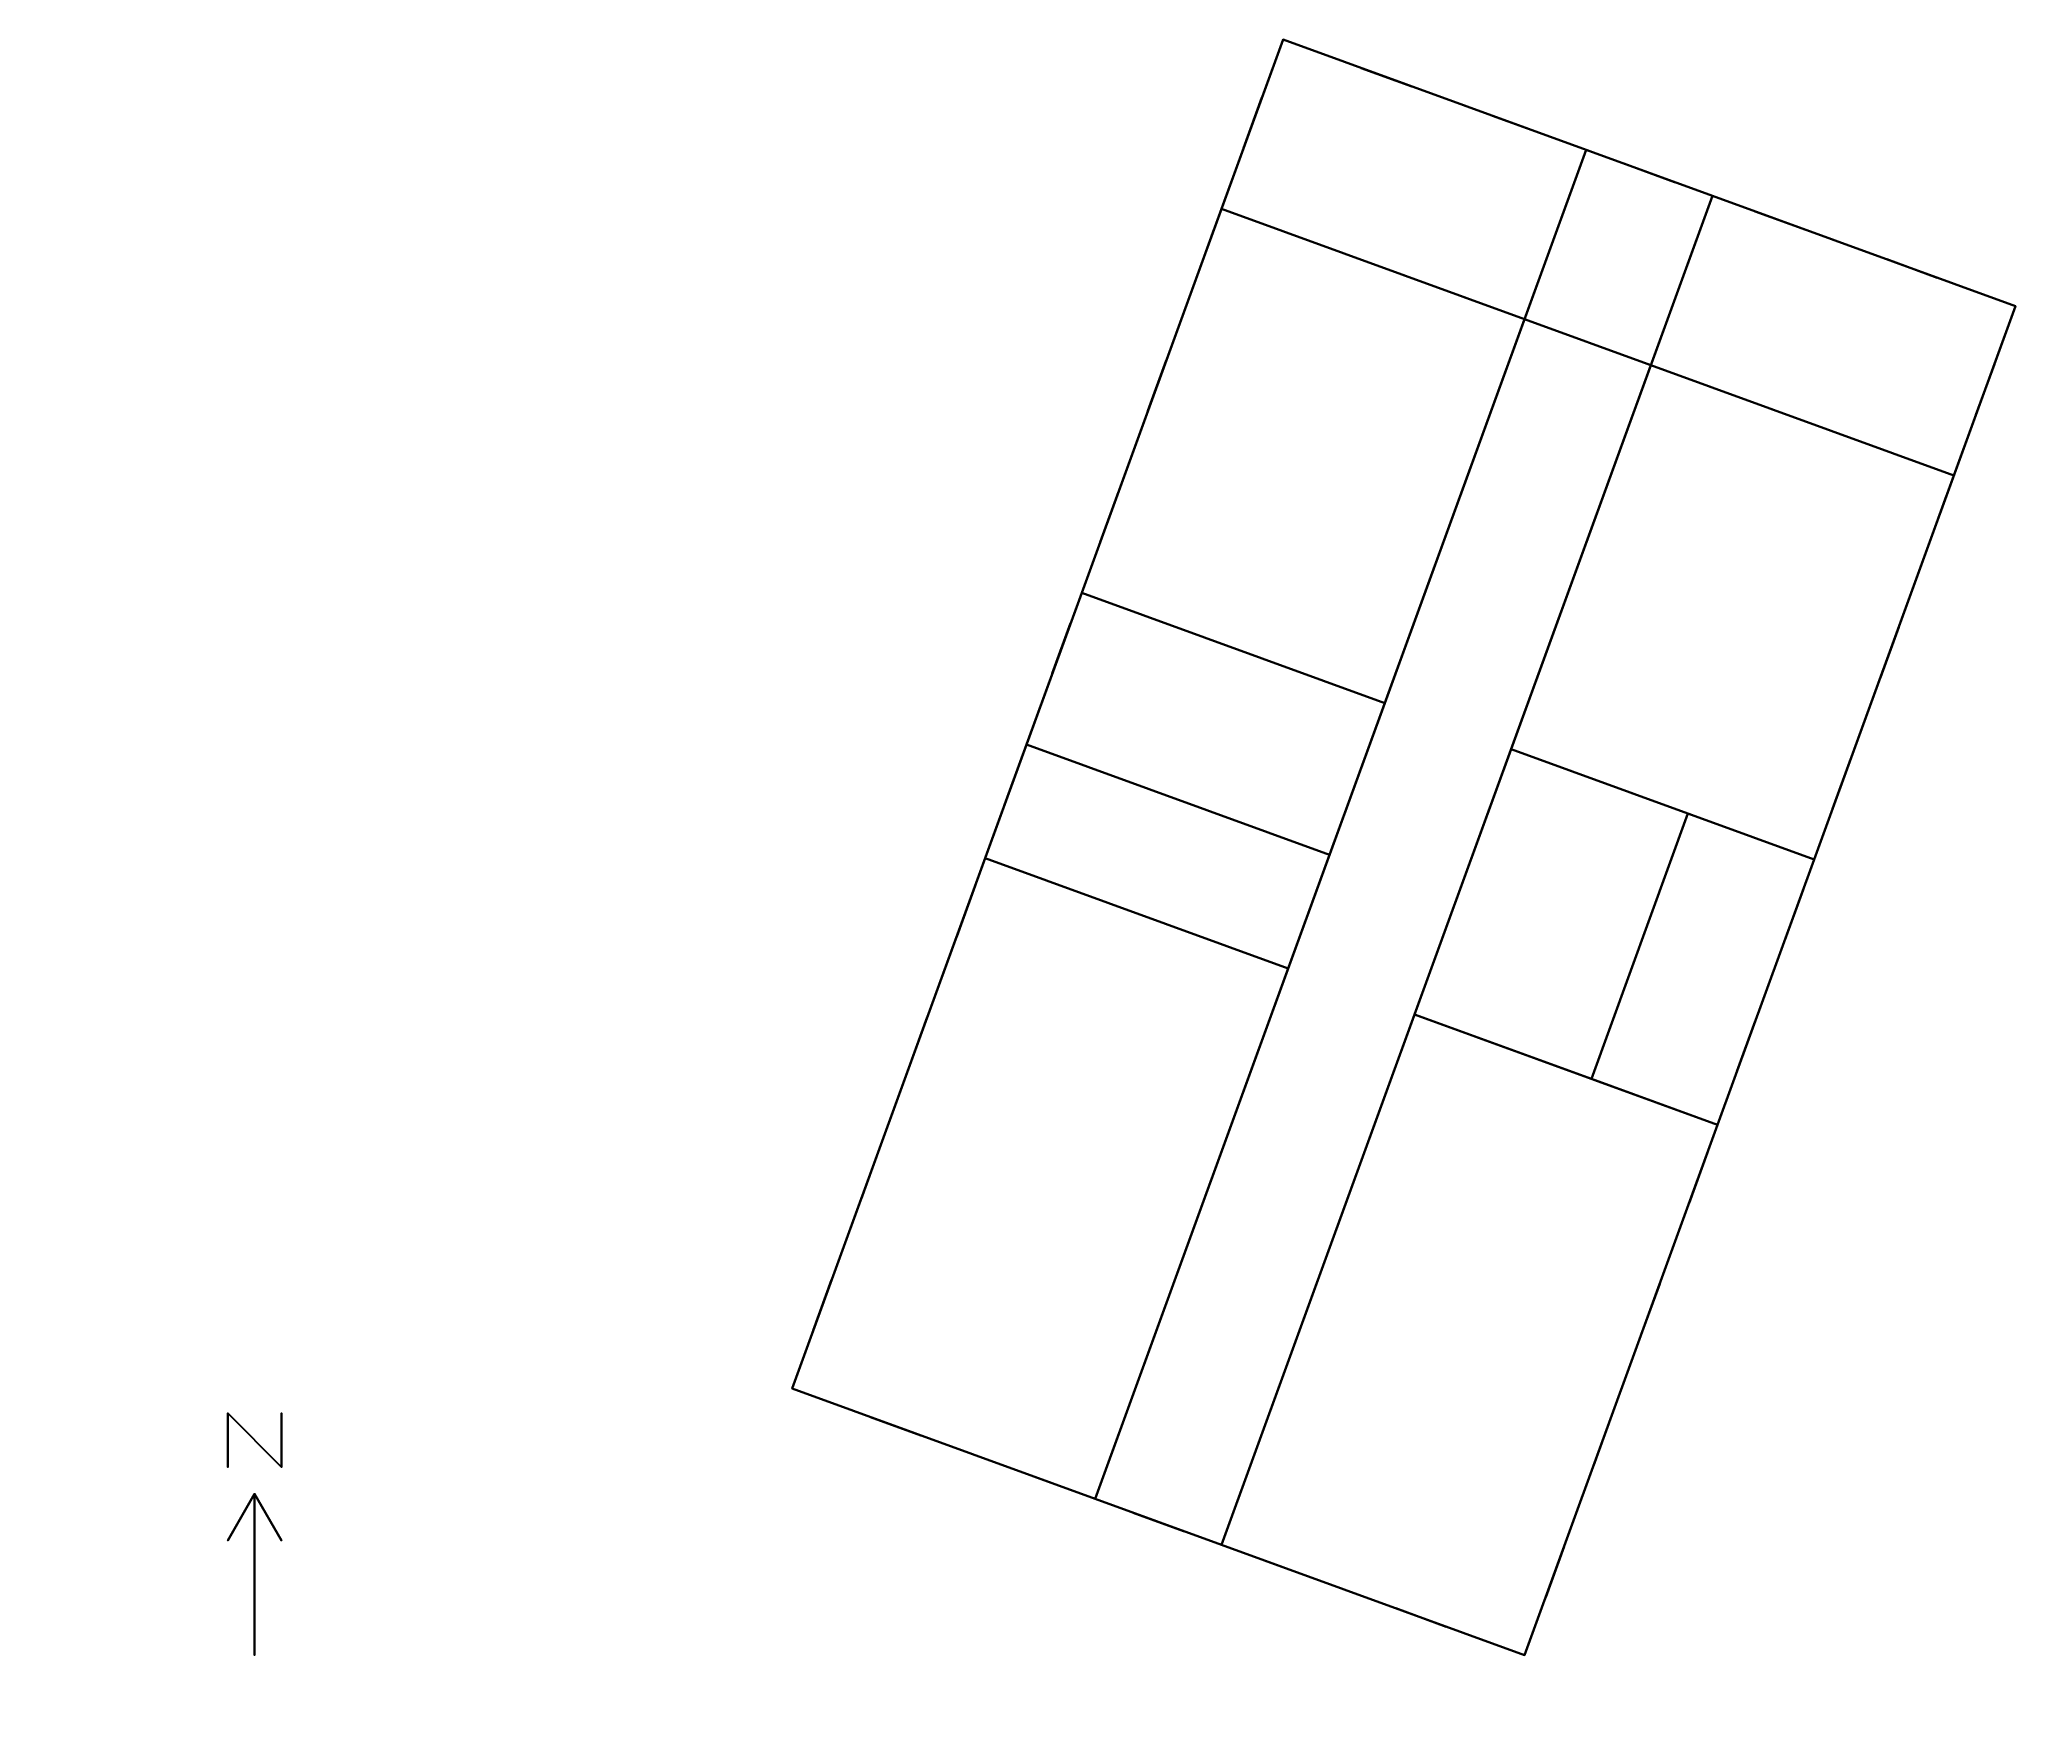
# Model space of a CAD drawing. Header units: metres. Extents: x -14 to 22.8, y -6.1 to 25.1.
import ezdxf

# ---------------------------------------------------------------- set-up
doc = ezdxf.new("R2010")
doc.units = ezdxf.units.M

msp = doc.modelspace()

# ---------------------------------------------------------------- linework, layer by layer
at = {"layer": '1', "color": 3}
for points in [[(-10.5, -0.45929, 0.1), (-10.5, -0.45929), (-10.5, -1.45929), (-10.5, -1.45929, 0.1)], [(-10.5, -0.45929, 0.1), (-10.5, -0.45929), (-9.5, -1.45929), (-9.5, -1.45929, 0.1)], [(-9.5, -0.45929, 0.1), (-9.5, -0.45929), (-9.5, -1.45929), (-9.5, -1.45929, 0.1)], [(-10, -1.95929, 0.1), (-10, -1.95929), (-10.5, -2.82532), (-10.5, -2.82532, 0.1)], [(-10, -1.95929, 0.1), (-10, -1.95929), (-10, -4.95929), (-10, -4.95929, 0.1)], [(-10, -1.95929, 0.1), (-10, -1.95929), (-9.5, -2.82532), (-9.5, -2.82532, 0.1)]]:
    msp.add_3dface(points, dxfattribs=at)
at = {"layer": 'CORRIDOR-0-0', "color": 8}
msp.add_3dface([(5.63816, -2.05212), (14.77009, 23.03767), (17.11933, 22.18262), (7.98739, -2.90717)], dxfattribs=at)
at = {"layer": 'CORRIDOR-0-0', "color": 15}
msp.add_3dface([(5.63816, -2.05212, 3.25), (7.98739, -2.90717, 3.25), (17.11933, 22.18262, 3.25), (14.77009, 23.03767, 3.25)], dxfattribs=at)
at = {"layer": 'CORRIDOR-0-0', "color": 43}
for points in [[(11.02497, 12.74804, 3.25), (14.77009, 23.03767, 3.25), (14.77009, 23.03767), (11.02497, 12.74804)], [(17.11933, 22.18262), (14.77009, 23.03767), (14.77009, 23.03767, 3.25), (17.11933, 22.18262, 3.25)], [(17.11933, 22.18262, 3.25), (13.3742, 11.89299, 3.25), (13.3742, 11.89299), (17.11933, 22.18262)], [(9.99891, 9.92896, 3.25), (11.02497, 12.74804, 3.25), (11.02497, 12.74804), (9.99891, 9.92896)], [(13.3742, 11.89299, 3.25), (11.5786, 6.9596, 3.25), (11.5786, 6.9596), (13.3742, 11.89299)], [(5.63816, -2.05212, 3.25), (9.99891, 9.92896, 3.25), (9.99891, 9.92896), (5.63816, -2.05212)], [(11.5786, 6.9596, 3.25), (7.98739, -2.90717, 3.25), (7.98739, -2.90717), (11.5786, 6.9596)], [(5.63816, -2.05212), (7.98739, -2.90717), (7.98739, -2.90717, 3.25), (5.63816, -2.05212, 3.25)]]:
    msp.add_3dface(points, dxfattribs=at)
at = {"layer": 'CORRIDOR-0-0', "color": 143}
for points in [[(16.41456, 22.43914, 0.6), (15.47486, 22.78116, 0.6), (15.47486, 22.78116, 2.4), (16.41456, 22.43914, 2.4)], [(6.34293, -2.30864, 0.6), (7.28262, -2.65066, 0.6), (7.28262, -2.65066, 2.4), (6.34293, -2.30864, 2.4)]]:
    msp.add_3dface(points, dxfattribs=at)
at = {"layer": 'CORRIDOR-1-0', "color": 8}
msp.add_3dface([(5.63816, -2.05212, 3.25), (14.77009, 23.03767, 3.25), (17.11933, 22.18262, 3.25), (7.98739, -2.90717, 3.25)], dxfattribs=at)
at = {"layer": 'CORRIDOR-1-0', "color": 15}
msp.add_3dface([(5.63816, -2.05212, 6.5), (7.98739, -2.90717, 6.5), (17.11933, 22.18262, 6.5), (14.77009, 23.03767, 6.5)], dxfattribs=at)
at = {"layer": 'CORRIDOR-1-0', "color": 43}
for points in [[(11.02497, 12.74804, 6.5), (14.77009, 23.03767, 6.5), (14.77009, 23.03767, 3.25), (11.02497, 12.74804, 3.25)], [(17.11933, 22.18262, 3.25), (14.77009, 23.03767, 3.25), (14.77009, 23.03767, 6.5), (17.11933, 22.18262, 6.5)], [(17.11933, 22.18262, 6.5), (13.3742, 11.89299, 6.5), (13.3742, 11.89299, 3.25), (17.11933, 22.18262, 3.25)], [(9.22937, 7.81465, 6.5), (11.02497, 12.74804, 6.5), (11.02497, 12.74804, 3.25), (9.22937, 7.81465, 3.25)], [(13.3742, 11.89299, 6.5), (11.5786, 6.9596, 6.5), (11.5786, 6.9596, 3.25), (13.3742, 11.89299, 3.25)], [(5.63816, -2.05212, 6.5), (9.22937, 7.81465, 6.5), (9.22937, 7.81465, 3.25), (5.63816, -2.05212, 3.25)], [(11.5786, 6.9596, 6.5), (7.98739, -2.90717, 6.5), (7.98739, -2.90717, 3.25), (11.5786, 6.9596, 3.25)], [(5.63816, -2.05212, 3.25), (7.98739, -2.90717, 3.25), (7.98739, -2.90717, 6.5), (5.63816, -2.05212, 6.5)]]:
    msp.add_3dface(points, dxfattribs=at)
at = {"layer": 'CORRIDOR-1-0', "color": 143}
for points in [[(16.41456, 22.43914, 3.85), (15.47486, 22.78116, 3.85), (15.47486, 22.78116, 5.65), (16.41456, 22.43914, 5.65)], [(6.34293, -2.30864, 3.85), (7.28262, -2.65066, 3.85), (7.28262, -2.65066, 5.65), (6.34293, -2.30864, 5.65)]]:
    msp.add_3dface(points, dxfattribs=at)
at = {"layer": 'CORRIDOR-2-0', "color": 8}
msp.add_3dface([(5.63816, -2.05212, 6.5), (13.62433, 19.8897, 6.5), (15.97356, 19.03465, 6.5), (7.98739, -2.90717, 6.5)], dxfattribs=at)
at = {"layer": 'CORRIDOR-2-0', "color": 15}
msp.add_3dface([(5.63816, -2.05212, 9.75), (7.98739, -2.90717, 9.75), (15.97356, 19.03465, 9.75), (13.62433, 19.8897, 9.75)], dxfattribs=at)
at = {"layer": 'CORRIDOR-2-0', "color": 43}
for points in [[(11.02497, 12.74804, 9.75), (13.62433, 19.8897, 9.75), (13.62433, 19.8897, 6.5), (11.02497, 12.74804, 6.5)], [(15.97356, 19.03465, 6.5), (13.62433, 19.8897, 6.5), (13.62433, 19.8897, 9.75), (15.97356, 19.03465, 9.75)], [(15.97356, 19.03465, 9.75), (13.3742, 11.89299, 9.75), (13.3742, 11.89299, 6.5), (15.97356, 19.03465, 6.5)], [(9.22937, 7.81465, 9.75), (11.02497, 12.74804, 9.75), (11.02497, 12.74804, 6.5), (9.22937, 7.81465, 6.5)], [(13.3742, 11.89299, 9.75), (11.5786, 6.9596, 9.75), (11.5786, 6.9596, 6.5), (13.3742, 11.89299, 6.5)], [(5.63816, -2.05212, 9.75), (9.22937, 7.81465, 9.75), (9.22937, 7.81465, 6.5), (5.63816, -2.05212, 6.5)], [(11.5786, 6.9596, 9.75), (7.98739, -2.90717, 9.75), (7.98739, -2.90717, 6.5), (11.5786, 6.9596, 6.5)], [(5.63816, -2.05212, 6.5), (7.98739, -2.90717, 6.5), (7.98739, -2.90717, 9.75), (5.63816, -2.05212, 9.75)]]:
    msp.add_3dface(points, dxfattribs=at)
at = {"layer": 'CORRIDOR-2-0', "color": 143}
msp.add_3dface([(6.34293, -2.30864, 7.1), (7.28262, -2.65066, 7.1), (7.28262, -2.65066, 8.9), (6.34293, -2.30864, 8.9)], dxfattribs=at)
at = {"layer": 'OFFICE-0-0', "color": 43}
for points in [[(4.36076, 11.98108), (0, 0), (0, 0, 3.25), (4.36076, 11.98108, 3.25)], [(9.99891, 9.92896), (4.36076, 11.98108), (4.36076, 11.98108, 3.25), (9.99891, 9.92896, 3.25)], [(5.63816, -2.05212), (9.99891, 9.92896), (9.99891, 9.92896, 3.25), (5.63816, -2.05212, 3.25)], [(0, 0), (5.63816, -2.05212), (5.63816, -2.05212, 3.25), (0, 0, 3.25)]]:
    msp.add_3dface(points, dxfattribs=at)
at = {"layer": 'OFFICE-0-0', "color": 8}
msp.add_3dface([(0, 0), (4.36076, 11.98108), (9.99891, 9.92896), (5.63816, -2.05212)], dxfattribs=at)
at = {"layer": 'OFFICE-0-0', "color": 15}
msp.add_3dface([(0, 0, 3.25), (5.63816, -2.05212, 3.25), (9.99891, 9.92896, 3.25), (4.36076, 11.98108, 3.25)], dxfattribs=at)
at = {"layer": 'OFFICE-0-0', "color": 143}
for points in [[(4.29235, 11.79314, 0.6), (3.95033, 10.85345, 0.6), (3.95033, 10.85345, 2.4), (4.29235, 11.79314, 2.4)], [(3.4031, 9.34994, 0.01), (2.17183, 5.96705, 0.01), (2.17183, 5.96705, 2.4), (3.4031, 9.34994, 2.4)], [(1.6246, 4.46354, 0.6), (1.28258, 3.52385, 0.6), (1.28258, 3.52385, 2.4), (1.6246, 4.46354, 2.4)], [(0.73534, 2.02034, 0.01), (0.39332, 1.08065, 0.01), (0.39332, 1.08065, 2.4), (0.73534, 2.02034, 2.4)], [(1.45652, -0.53013, 0.6), (2.39622, -0.87215, 0.6), (2.39622, -0.87215, 2.4), (1.45652, -0.53013, 2.4)], [(3.89972, -1.41938, 0.6), (4.83942, -1.7614, 0.6), (4.83942, -1.7614, 2.4), (3.89972, -1.41938, 2.4)]]:
    msp.add_3dface(points, dxfattribs=at)
at = {"layer": 'OFFICE-0-1', "color": 43}
for points in [[(9.13194, 25.08979), (5.38682, 14.80016), (5.38682, 14.80016, 3.25), (9.13194, 25.08979, 3.25)], [(14.77009, 23.03767), (9.13194, 25.08979), (9.13194, 25.08979, 3.25), (14.77009, 23.03767, 3.25)], [(11.02497, 12.74804), (14.77009, 23.03767), (14.77009, 23.03767, 3.25), (11.02497, 12.74804, 3.25)], [(5.38682, 14.80016), (11.02497, 12.74804), (11.02497, 12.74804, 3.25), (5.38682, 14.80016, 3.25)]]:
    msp.add_3dface(points, dxfattribs=at)
at = {"layer": 'OFFICE-0-1', "color": 8}
msp.add_3dface([(5.38682, 14.80016), (9.13194, 25.08979), (14.77009, 23.03767), (11.02497, 12.74804)], dxfattribs=at)
at = {"layer": 'OFFICE-0-1', "color": 15}
msp.add_3dface([(5.38682, 14.80016, 3.25), (11.02497, 12.74804, 3.25), (14.77009, 23.03767, 3.25), (9.13194, 25.08979, 3.25)], dxfattribs=at)
at = {"layer": 'OFFICE-0-1', "color": 143}
for points in [[(11.52815, 24.21764, 0.6), (10.58846, 24.55966, 0.6), (10.58846, 24.55966, 2.4), (11.52815, 24.21764, 2.4)], [(8.73861, 24.00915, 0.6), (8.39659, 23.06945, 0.6), (8.39659, 23.06945, 2.4), (8.73861, 24.00915, 2.4)], [(13.97135, 23.32839, 0.6), (13.03166, 23.67041, 0.6), (13.03166, 23.67041, 2.4), (13.97135, 23.32839, 2.4)], [(7.84936, 21.56595, 0.6), (7.50734, 20.62625, 0.6), (7.50734, 20.62625, 2.4), (7.84936, 21.56595, 2.4)], [(6.96011, 19.12274, 0.6), (6.61809, 18.18305, 0.6), (6.61809, 18.18305, 2.4), (6.96011, 19.12274, 2.4)], [(6.07086, 16.67954, 0.01), (5.72884, 15.73985, 0.01), (5.72884, 15.73985, 2.4), (6.07086, 16.67954, 2.4)]]:
    msp.add_3dface(points, dxfattribs=at)
at = {"layer": 'OFFICE-0-2', "color": 43}
for points in [[(17.11933, 22.18262), (13.3742, 11.89299), (13.3742, 11.89299, 3.25), (17.11933, 22.18262, 3.25)], [(22.75748, 20.1305), (17.11933, 22.18262), (17.11933, 22.18262, 3.25), (22.75748, 20.1305, 3.25)], [(19.01236, 9.84087), (22.75748, 20.1305), (22.75748, 20.1305, 3.25), (19.01236, 9.84087, 3.25)], [(13.3742, 11.89299), (16.66313, 10.69592), (16.66313, 10.69592, 3.25), (13.3742, 11.89299, 3.25)], [(16.66313, 10.69592), (19.01236, 9.84087), (19.01236, 9.84087, 3.25), (16.66313, 10.69592, 3.25)]]:
    msp.add_3dface(points, dxfattribs=at)
at = {"layer": 'OFFICE-0-2', "color": 8}
msp.add_3dface([(13.3742, 11.89299), (17.11933, 22.18262), (22.75748, 20.1305), (19.01236, 9.84087)], dxfattribs=at)
at = {"layer": 'OFFICE-0-2', "color": 15}
msp.add_3dface([(13.3742, 11.89299, 3.25), (19.01236, 9.84087, 3.25), (22.75748, 20.1305, 3.25), (17.11933, 22.18262, 3.25)], dxfattribs=at)
at = {"layer": 'OFFICE-0-2', "color": 143}
for points in [[(18.85776, 21.54988, 0.6), (17.91806, 21.8919, 0.6), (17.91806, 21.8919, 2.4), (18.85776, 21.54988, 2.4)], [(21.30096, 20.66063, 0.6), (20.36126, 21.00265, 0.6), (20.36126, 21.00265, 2.4), (21.30096, 20.66063, 2.4)], [(22.02214, 18.11016, 0.6), (22.36416, 19.04985, 0.6), (22.36416, 19.04985, 2.4), (22.02214, 18.11016, 2.4)], [(21.13289, 15.66696, 0.6), (21.47491, 16.60665, 0.6), (21.47491, 16.60665, 2.4), (21.13289, 15.66696, 2.4)], [(20.24363, 13.22376, 0.6), (20.58565, 14.16345, 0.6), (20.58565, 14.16345, 2.4), (20.24363, 13.22376, 2.4)], [(19.35438, 10.78056, 0.01), (19.6964, 11.72025, 0.01), (19.6964, 11.72025, 2.4), (19.35438, 10.78056, 2.4)]]:
    msp.add_3dface(points, dxfattribs=at)
at = {"layer": 'OFFICE-0-3', "color": 43}
for points in [[(11.5786, 6.9596), (7.98739, -2.90717), (7.98739, -2.90717, 3.25), (11.5786, 6.9596, 3.25)], [(14.86752, 5.76253), (11.5786, 6.9596), (11.5786, 6.9596, 3.25), (14.86752, 5.76253, 3.25)], [(17.21675, 4.90748), (14.86752, 5.76253), (14.86752, 5.76253, 3.25), (17.21675, 4.90748, 3.25)], [(13.62554, -4.95929), (17.21675, 4.90748), (17.21675, 4.90748, 3.25), (13.62554, -4.95929, 3.25)], [(7.98739, -2.90717), (13.62554, -4.95929), (13.62554, -4.95929, 3.25), (7.98739, -2.90717, 3.25)]]:
    msp.add_3dface(points, dxfattribs=at)
at = {"layer": 'OFFICE-0-3', "color": 8}
msp.add_3dface([(7.98739, -2.90717), (11.5786, 6.9596), (17.21675, 4.90748), (13.62554, -4.95929)], dxfattribs=at)
at = {"layer": 'OFFICE-0-3', "color": 15}
msp.add_3dface([(7.98739, -2.90717, 3.25), (13.62554, -4.95929, 3.25), (17.21675, 4.90748, 3.25), (11.5786, 6.9596, 3.25)], dxfattribs=at)
at = {"layer": 'OFFICE-0-3', "color": 143}
for points in [[(16.68662, 3.45096, 0.6), (17.02864, 4.39065, 0.6), (17.02864, 4.39065, 2.4), (16.68662, 3.45096, 2.4)], [(15.79737, 1.00776, 0.6), (16.13939, 1.94745, 0.6), (16.13939, 1.94745, 2.4), (15.79737, 1.00776, 2.4)], [(14.90812, -1.43544, 0.6), (15.25014, -0.49575, 0.6), (15.25014, -0.49575, 2.4), (14.90812, -1.43544, 2.4)], [(14.01887, -3.87865, 0.01), (14.36089, -2.93895, 0.01), (14.36089, -2.93895, 2.4), (14.01887, -3.87865, 2.4)], [(8.78613, -3.19789, 0.6), (9.72582, -3.53991, 0.6), (9.72582, -3.53991, 2.4), (8.78613, -3.19789, 2.4)], [(11.22933, -4.08714, 0.6), (12.16902, -4.42916, 0.6), (12.16902, -4.42916, 2.4), (11.22933, -4.08714, 2.4)]]:
    msp.add_3dface(points, dxfattribs=at)
at = {"layer": 'OFFICE-1-0', "color": 43}
for points in [[(3.59121, 9.86677, 3.25), (0, 0, 3.25), (0, 0, 6.5), (3.59121, 9.86677, 6.5)], [(9.22937, 7.81465, 3.25), (3.59121, 9.86677, 3.25), (3.59121, 9.86677, 6.5), (9.22937, 7.81465, 6.5)], [(5.63816, -2.05212, 3.25), (9.22937, 7.81465, 3.25), (9.22937, 7.81465, 6.5), (5.63816, -2.05212, 6.5)], [(0, 0, 3.25), (5.63816, -2.05212, 3.25), (5.63816, -2.05212, 6.5), (0, 0, 6.5)]]:
    msp.add_3dface(points, dxfattribs=at)
at = {"layer": 'OFFICE-1-0', "color": 8}
msp.add_3dface([(0, 0, 3.25), (3.59121, 9.86677, 3.25), (9.22937, 7.81465, 3.25), (5.63816, -2.05212, 3.25)], dxfattribs=at)
at = {"layer": 'OFFICE-1-0', "color": 15}
msp.add_3dface([(0, 0, 6.5), (5.63816, -2.05212, 6.5), (9.22937, 7.81465, 6.5), (3.59121, 9.86677, 6.5)], dxfattribs=at)
at = {"layer": 'OFFICE-1-0', "color": 143}
for points in [[(3.4031, 9.34994, 3.85), (3.06108, 8.41025, 3.85), (3.06108, 8.41025, 5.65), (3.4031, 9.34994, 5.65)], [(2.51385, 6.90674, 3.85), (2.17183, 5.96705, 3.85), (2.17183, 5.96705, 5.65), (2.51385, 6.90674, 5.65)], [(1.6246, 4.46354, 3.85), (1.28258, 3.52385, 3.85), (1.28258, 3.52385, 5.65), (1.6246, 4.46354, 5.65)], [(0.73534, 2.02034, 3.85), (0.39332, 1.08065, 3.85), (0.39332, 1.08065, 5.65), (0.73534, 2.02034, 5.65)], [(1.45652, -0.53013, 3.85), (2.39622, -0.87215, 3.85), (2.39622, -0.87215, 5.65), (1.45652, -0.53013, 5.65)], [(3.89972, -1.41938, 3.85), (4.83942, -1.7614, 3.85), (4.83942, -1.7614, 5.65), (3.89972, -1.41938, 5.65)]]:
    msp.add_3dface(points, dxfattribs=at)
at = {"layer": 'OFFICE-1-1', "color": 43}
for points in [[(9.13194, 25.08979, 3.25), (5.38682, 14.80016, 3.25), (5.38682, 14.80016, 6.5), (9.13194, 25.08979, 6.5)], [(14.77009, 23.03767, 3.25), (9.13194, 25.08979, 3.25), (9.13194, 25.08979, 6.5), (14.77009, 23.03767, 6.5)], [(11.02497, 12.74804, 3.25), (14.77009, 23.03767, 3.25), (14.77009, 23.03767, 6.5), (11.02497, 12.74804, 6.5)], [(5.38682, 14.80016, 3.25), (11.02497, 12.74804, 3.25), (11.02497, 12.74804, 6.5), (5.38682, 14.80016, 6.5)]]:
    msp.add_3dface(points, dxfattribs=at)
at = {"layer": 'OFFICE-1-1', "color": 8}
msp.add_3dface([(5.38682, 14.80016, 3.25), (9.13194, 25.08979, 3.25), (14.77009, 23.03767, 3.25), (11.02497, 12.74804, 3.25)], dxfattribs=at)
at = {"layer": 'OFFICE-1-1', "color": 15}
msp.add_3dface([(5.38682, 14.80016, 6.5), (11.02497, 12.74804, 6.5), (14.77009, 23.03767, 6.5), (9.13194, 25.08979, 6.5)], dxfattribs=at)
at = {"layer": 'OFFICE-1-1', "color": 143}
for points in [[(11.52815, 24.21764, 3.85), (10.58846, 24.55966, 3.85), (10.58846, 24.55966, 5.65), (11.52815, 24.21764, 5.65)], [(8.73861, 24.00915, 3.85), (8.39659, 23.06945, 3.85), (8.39659, 23.06945, 5.65), (8.73861, 24.00915, 5.65)], [(13.97135, 23.32839, 3.85), (13.03166, 23.67041, 3.85), (13.03166, 23.67041, 5.65), (13.97135, 23.32839, 5.65)], [(7.84936, 21.56595, 3.85), (7.50734, 20.62625, 3.85), (7.50734, 20.62625, 5.65), (7.84936, 21.56595, 5.65)], [(6.96011, 19.12274, 3.85), (6.61809, 18.18305, 3.85), (6.61809, 18.18305, 5.65), (6.96011, 19.12274, 5.65)], [(6.07086, 16.67954, 3.85), (5.72884, 15.73985, 3.85), (5.72884, 15.73985, 5.65), (6.07086, 16.67954, 5.65)]]:
    msp.add_3dface(points, dxfattribs=at)
at = {"layer": 'OFFICE-1-2', "color": 43}
for points in [[(17.11933, 22.18262, 3.25), (13.3742, 11.89299, 3.25), (13.3742, 11.89299, 6.5), (17.11933, 22.18262, 6.5)], [(22.75748, 20.1305, 3.25), (17.11933, 22.18262, 3.25), (17.11933, 22.18262, 6.5), (22.75748, 20.1305, 6.5)], [(19.01236, 9.84087, 3.25), (22.75748, 20.1305, 3.25), (22.75748, 20.1305, 6.5), (19.01236, 9.84087, 6.5)], [(13.3742, 11.89299, 3.25), (16.66313, 10.69592, 3.25), (16.66313, 10.69592, 6.5), (13.3742, 11.89299, 6.5)], [(16.66313, 10.69592, 3.25), (19.01236, 9.84087, 3.25), (19.01236, 9.84087, 6.5), (16.66313, 10.69592, 6.5)]]:
    msp.add_3dface(points, dxfattribs=at)
at = {"layer": 'OFFICE-1-2', "color": 8}
msp.add_3dface([(13.3742, 11.89299, 3.25), (17.11933, 22.18262, 3.25), (22.75748, 20.1305, 3.25), (19.01236, 9.84087, 3.25)], dxfattribs=at)
at = {"layer": 'OFFICE-1-2', "color": 15}
msp.add_3dface([(13.3742, 11.89299, 6.5), (19.01236, 9.84087, 6.5), (22.75748, 20.1305, 6.5), (17.11933, 22.18262, 6.5)], dxfattribs=at)
at = {"layer": 'OFFICE-1-2', "color": 143}
for points in [[(18.85776, 21.54988, 3.85), (17.91806, 21.8919, 3.85), (17.91806, 21.8919, 5.65), (18.85776, 21.54988, 5.65)], [(21.30096, 20.66063, 3.85), (20.36126, 21.00265, 3.85), (20.36126, 21.00265, 5.65), (21.30096, 20.66063, 5.65)], [(22.02214, 18.11016, 3.85), (22.36416, 19.04985, 3.85), (22.36416, 19.04985, 5.65), (22.02214, 18.11016, 5.65)], [(21.13289, 15.66696, 3.85), (21.47491, 16.60665, 3.85), (21.47491, 16.60665, 5.65), (21.13289, 15.66696, 5.65)], [(20.24363, 13.22376, 3.85), (20.58565, 14.16345, 3.85), (20.58565, 14.16345, 5.65), (20.24363, 13.22376, 5.65)], [(19.35438, 10.78056, 3.85), (19.6964, 11.72025, 3.85), (19.6964, 11.72025, 5.65), (19.35438, 10.78056, 5.65)]]:
    msp.add_3dface(points, dxfattribs=at)
at = {"layer": 'OFFICE-1-3', "color": 43}
for points in [[(11.5786, 6.9596, 3.25), (7.98739, -2.90717, 3.25), (7.98739, -2.90717, 6.5), (11.5786, 6.9596, 6.5)], [(14.86752, 5.76253, 3.25), (11.5786, 6.9596, 3.25), (11.5786, 6.9596, 6.5), (14.86752, 5.76253, 6.5)], [(17.21675, 4.90748, 3.25), (14.86752, 5.76253, 3.25), (14.86752, 5.76253, 6.5), (17.21675, 4.90748, 6.5)], [(13.62554, -4.95929, 3.25), (17.21675, 4.90748, 3.25), (17.21675, 4.90748, 6.5), (13.62554, -4.95929, 6.5)], [(7.98739, -2.90717, 3.25), (13.62554, -4.95929, 3.25), (13.62554, -4.95929, 6.5), (7.98739, -2.90717, 6.5)]]:
    msp.add_3dface(points, dxfattribs=at)
at = {"layer": 'OFFICE-1-3', "color": 8}
msp.add_3dface([(7.98739, -2.90717, 3.25), (11.5786, 6.9596, 3.25), (17.21675, 4.90748, 3.25), (13.62554, -4.95929, 3.25)], dxfattribs=at)
at = {"layer": 'OFFICE-1-3', "color": 15}
msp.add_3dface([(7.98739, -2.90717, 6.5), (13.62554, -4.95929, 6.5), (17.21675, 4.90748, 6.5), (11.5786, 6.9596, 6.5)], dxfattribs=at)
at = {"layer": 'OFFICE-1-3', "color": 143}
for points in [[(16.68662, 3.45096, 3.85), (17.02864, 4.39065, 3.85), (17.02864, 4.39065, 5.65), (16.68662, 3.45096, 5.65)], [(15.79737, 1.00776, 3.85), (16.13939, 1.94745, 3.85), (16.13939, 1.94745, 5.65), (15.79737, 1.00776, 5.65)], [(14.90812, -1.43544, 3.85), (15.25014, -0.49575, 3.85), (15.25014, -0.49575, 5.65), (14.90812, -1.43544, 5.65)], [(14.01887, -3.87865, 3.85), (14.36089, -2.93895, 3.85), (14.36089, -2.93895, 5.65), (14.01887, -3.87865, 5.65)], [(8.78613, -3.19789, 3.85), (9.72582, -3.53991, 3.85), (9.72582, -3.53991, 5.65), (8.78613, -3.19789, 5.65)], [(11.22933, -4.08714, 3.85), (12.16902, -4.42916, 3.85), (12.16902, -4.42916, 5.65), (11.22933, -4.08714, 5.65)]]:
    msp.add_3dface(points, dxfattribs=at)
at = {"layer": 'OFFICE-2-0', "color": 43}
for points in [[(3.59121, 9.86677, 6.5), (0, 0, 6.5), (0, 0, 9.75), (3.59121, 9.86677, 9.75)], [(9.22937, 7.81465, 6.5), (3.59121, 9.86677, 6.5), (3.59121, 9.86677, 9.75), (9.22937, 7.81465, 9.75)], [(5.63816, -2.05212, 6.5), (9.22937, 7.81465, 6.5), (9.22937, 7.81465, 9.75), (5.63816, -2.05212, 9.75)], [(0, 0, 6.5), (5.63816, -2.05212, 6.5), (5.63816, -2.05212, 9.75), (0, 0, 9.75)]]:
    msp.add_3dface(points, dxfattribs=at)
at = {"layer": 'OFFICE-2-0', "color": 8}
msp.add_3dface([(0, 0, 6.5), (3.59121, 9.86677, 6.5), (9.22937, 7.81465, 6.5), (5.63816, -2.05212, 6.5)], dxfattribs=at)
at = {"layer": 'OFFICE-2-0', "color": 15}
msp.add_3dface([(0, 0, 9.75), (5.63816, -2.05212, 9.75), (9.22937, 7.81465, 9.75), (3.59121, 9.86677, 9.75)], dxfattribs=at)
at = {"layer": 'OFFICE-2-0', "color": 143}
for points in [[(3.4031, 9.34994, 7.1), (3.06108, 8.41025, 7.1), (3.06108, 8.41025, 8.9), (3.4031, 9.34994, 8.9)], [(2.51385, 6.90674, 7.1), (2.17183, 5.96705, 7.1), (2.17183, 5.96705, 8.9), (2.51385, 6.90674, 8.9)], [(1.6246, 4.46354, 7.1), (1.28258, 3.52385, 7.1), (1.28258, 3.52385, 8.9), (1.6246, 4.46354, 8.9)], [(0.73534, 2.02034, 7.1), (0.39332, 1.08065, 7.1), (0.39332, 1.08065, 8.9), (0.73534, 2.02034, 8.9)], [(1.45652, -0.53013, 7.1), (2.39622, -0.87215, 7.1), (2.39622, -0.87215, 8.9), (1.45652, -0.53013, 8.9)], [(3.89972, -1.41938, 7.1), (4.83942, -1.7614, 7.1), (4.83942, -1.7614, 8.9), (3.89972, -1.41938, 8.9)]]:
    msp.add_3dface(points, dxfattribs=at)
at = {"layer": 'OFFICE-2-1', "color": 43}
for points in [[(7.98617, 21.94182, 6.5), (5.38682, 14.80016, 6.5), (5.38682, 14.80016, 9.75), (7.98617, 21.94182, 9.75)], [(13.62433, 19.8897, 6.5), (7.98617, 21.94182, 6.5), (7.98617, 21.94182, 9.75), (13.62433, 19.8897, 9.75)], [(11.02497, 12.74804, 6.5), (13.62433, 19.8897, 6.5), (13.62433, 19.8897, 9.75), (11.02497, 12.74804, 9.75)], [(5.38682, 14.80016, 6.5), (11.02497, 12.74804, 6.5), (11.02497, 12.74804, 9.75), (5.38682, 14.80016, 9.75)]]:
    msp.add_3dface(points, dxfattribs=at)
at = {"layer": 'OFFICE-2-1', "color": 8}
msp.add_3dface([(5.38682, 14.80016, 6.5), (7.98617, 21.94182, 6.5), (13.62433, 19.8897, 6.5), (11.02497, 12.74804, 6.5)], dxfattribs=at)
at = {"layer": 'OFFICE-2-1', "color": 15}
msp.add_3dface([(5.38682, 14.80016, 9.75), (11.02497, 12.74804, 9.75), (13.62433, 19.8897, 9.75), (7.98617, 21.94182, 9.75)], dxfattribs=at)
at = {"layer": 'OFFICE-2-1', "color": 143}
for points in [[(7.84936, 21.56595, 7.1), (7.50734, 20.62625, 7.1), (7.50734, 20.62625, 8.9), (7.84936, 21.56595, 8.9)], [(6.96011, 19.12274, 7.1), (6.61809, 18.18305, 7.1), (6.61809, 18.18305, 8.9), (6.96011, 19.12274, 8.9)], [(6.07086, 16.67954, 7.1), (5.72884, 15.73985, 7.1), (5.72884, 15.73985, 8.9), (6.07086, 16.67954, 8.9)]]:
    msp.add_3dface(points, dxfattribs=at)
at = {"layer": 'OFFICE-2-2', "color": 43}
for points in [[(15.97356, 19.03465, 6.5), (13.3742, 11.89299, 6.5), (13.3742, 11.89299, 9.75), (15.97356, 19.03465, 9.75)], [(21.61171, 16.98253, 6.5), (15.97356, 19.03465, 6.5), (15.97356, 19.03465, 9.75), (21.61171, 16.98253, 9.75)], [(19.01236, 9.84087, 6.5), (21.61171, 16.98253, 6.5), (21.61171, 16.98253, 9.75), (19.01236, 9.84087, 9.75)], [(13.3742, 11.89299, 6.5), (16.66313, 10.69592, 6.5), (16.66313, 10.69592, 9.75), (13.3742, 11.89299, 9.75)], [(16.66313, 10.69592, 6.5), (19.01236, 9.84087, 6.5), (19.01236, 9.84087, 9.75), (16.66313, 10.69592, 9.75)]]:
    msp.add_3dface(points, dxfattribs=at)
at = {"layer": 'OFFICE-2-2', "color": 8}
msp.add_3dface([(13.3742, 11.89299, 6.5), (15.97356, 19.03465, 6.5), (21.61171, 16.98253, 6.5), (19.01236, 9.84087, 6.5)], dxfattribs=at)
at = {"layer": 'OFFICE-2-2', "color": 15}
msp.add_3dface([(13.3742, 11.89299, 9.75), (19.01236, 9.84087, 9.75), (21.61171, 16.98253, 9.75), (15.97356, 19.03465, 9.75)], dxfattribs=at)
at = {"layer": 'OFFICE-2-2', "color": 143}
for points in [[(21.13289, 15.66696, 7.1), (21.47491, 16.60665, 7.1), (21.47491, 16.60665, 8.9), (21.13289, 15.66696, 8.9)], [(20.24363, 13.22376, 7.1), (20.58565, 14.16345, 7.1), (20.58565, 14.16345, 8.9), (20.24363, 13.22376, 8.9)], [(19.35438, 10.78056, 7.1), (19.6964, 11.72025, 7.1), (19.6964, 11.72025, 8.9), (19.35438, 10.78056, 8.9)]]:
    msp.add_3dface(points, dxfattribs=at)
at = {"layer": 'OFFICE-2-3', "color": 43}
for points in [[(11.5786, 6.9596, 6.5), (7.98739, -2.90717, 6.5), (7.98739, -2.90717, 9.75), (11.5786, 6.9596, 9.75)], [(14.86752, 5.76253, 6.5), (11.5786, 6.9596, 6.5), (11.5786, 6.9596, 9.75), (14.86752, 5.76253, 9.75)], [(17.21675, 4.90748, 6.5), (14.86752, 5.76253, 6.5), (14.86752, 5.76253, 9.75), (17.21675, 4.90748, 9.75)], [(13.62554, -4.95929, 6.5), (17.21675, 4.90748, 6.5), (17.21675, 4.90748, 9.75), (13.62554, -4.95929, 9.75)], [(7.98739, -2.90717, 6.5), (13.62554, -4.95929, 6.5), (13.62554, -4.95929, 9.75), (7.98739, -2.90717, 9.75)]]:
    msp.add_3dface(points, dxfattribs=at)
at = {"layer": 'OFFICE-2-3', "color": 8}
msp.add_3dface([(7.98739, -2.90717, 6.5), (11.5786, 6.9596, 6.5), (17.21675, 4.90748, 6.5), (13.62554, -4.95929, 6.5)], dxfattribs=at)
at = {"layer": 'OFFICE-2-3', "color": 15}
msp.add_3dface([(7.98739, -2.90717, 9.75), (13.62554, -4.95929, 9.75), (17.21675, 4.90748, 9.75), (11.5786, 6.9596, 9.75)], dxfattribs=at)
at = {"layer": 'OFFICE-2-3', "color": 143}
for points in [[(16.68662, 3.45096, 7.1), (17.02864, 4.39065, 7.1), (17.02864, 4.39065, 8.9), (16.68662, 3.45096, 8.9)], [(15.79737, 1.00776, 7.1), (16.13939, 1.94745, 7.1), (16.13939, 1.94745, 8.9), (15.79737, 1.00776, 8.9)], [(14.90812, -1.43544, 7.1), (15.25014, -0.49575, 7.1), (15.25014, -0.49575, 8.9), (14.90812, -1.43544, 8.9)], [(14.01887, -3.87865, 7.1), (14.36089, -2.93895, 7.1), (14.36089, -2.93895, 8.9), (14.01887, -3.87865, 8.9)], [(8.78613, -3.19789, 7.1), (9.72582, -3.53991, 7.1), (9.72582, -3.53991, 8.9), (8.78613, -3.19789, 8.9)], [(11.22933, -4.08714, 7.1), (12.16902, -4.42916, 7.1), (12.16902, -4.42916, 8.9), (11.22933, -4.08714, 8.9)]]:
    msp.add_3dface(points, dxfattribs=at)
at = {"layer": 'OFFICE-2-4', "color": 43}
for points in [[(9.13194, 25.08979, 6.5), (7.98617, 21.94182, 6.5), (7.98617, 21.94182, 9.75), (9.13194, 25.08979, 9.75)], [(22.75748, 20.1305, 6.5), (9.13194, 25.08979, 6.5), (9.13194, 25.08979, 9.75), (22.75748, 20.1305, 9.75)], [(13.62433, 19.8897, 9.75), (7.98617, 21.94182, 9.75), (7.98617, 21.94182, 6.5), (13.62433, 19.8897, 6.5)], [(15.97356, 19.03465, 9.75), (13.62433, 19.8897, 9.75), (13.62433, 19.8897, 6.5), (15.97356, 19.03465, 6.5)], [(21.61171, 16.98253, 6.5), (22.75748, 20.1305, 6.5), (22.75748, 20.1305, 9.75), (21.61171, 16.98253, 9.75)], [(21.61171, 16.98253, 9.75), (15.97356, 19.03465, 9.75), (15.97356, 19.03465, 6.5), (21.61171, 16.98253, 6.5)]]:
    msp.add_3dface(points, dxfattribs=at)
at = {"layer": 'OFFICE-2-4', "color": 8}
msp.add_3dface([(7.98617, 21.94182, 6.5), (9.13194, 25.08979, 6.5), (22.75748, 20.1305, 6.5), (21.61171, 16.98253, 6.5)], dxfattribs=at)
at = {"layer": 'OFFICE-2-4', "color": 15}
msp.add_3dface([(7.98617, 21.94182, 9.75), (21.61171, 16.98253, 9.75), (22.75748, 20.1305, 9.75), (9.13194, 25.08979, 9.75)], dxfattribs=at)
at = {"layer": 'OFFICE-2-4', "color": 143}
for points in [[(11.52815, 24.21764, 7.1), (10.58846, 24.55966, 7.1), (10.58846, 24.55966, 8.9), (11.52815, 24.21764, 8.9)], [(8.73861, 24.00915, 7.1), (8.39659, 23.06945, 7.1), (8.39659, 23.06945, 8.9), (8.73861, 24.00915, 8.9)], [(13.97135, 23.32839, 7.1), (13.03166, 23.67041, 7.1), (13.03166, 23.67041, 8.9), (13.97135, 23.32839, 8.9)], [(18.85776, 21.54988, 7.1), (17.91806, 21.8919, 7.1), (17.91806, 21.8919, 8.9), (18.85776, 21.54988, 8.9)], [(21.30096, 20.66063, 7.1), (20.36126, 21.00265, 7.1), (20.36126, 21.00265, 8.9), (21.30096, 20.66063, 8.9)], [(22.02214, 18.11016, 7.1), (22.36416, 19.04985, 7.1), (22.36416, 19.04985, 8.9), (22.02214, 18.11016, 8.9)]]:
    msp.add_3dface(points, dxfattribs=at)
at = {"layer": 'SERVICE-1-0', "color": 43}
for points in [[(14.86752, 5.76253, 6.5), (16.66313, 10.69592, 6.5), (16.66313, 10.69592, 3.25), (14.86752, 5.76253, 3.25)], [(16.66313, 10.69592, 6.5), (19.01236, 9.84087, 6.5), (19.01236, 9.84087, 3.25), (16.66313, 10.69592, 3.25)], [(17.21675, 4.90748, 3.25), (19.01236, 9.84087, 3.25), (19.01236, 9.84087, 6.5), (17.21675, 4.90748, 6.5)], [(17.21675, 4.90748, 6.5), (14.86752, 5.76253, 6.5), (14.86752, 5.76253, 3.25), (17.21675, 4.90748, 3.25)]]:
    msp.add_3dface(points, dxfattribs=at)
at = {"layer": 'SERVICE-1-0', "color": 8}
msp.add_3dface([(14.86752, 5.76253, 3.25), (16.66313, 10.69592, 3.25), (19.01236, 9.84087, 3.25), (17.21675, 4.90748, 3.25)], dxfattribs=at)
at = {"layer": 'SERVICE-1-0', "color": 15}
msp.add_3dface([(14.86752, 5.76253, 6.5), (17.21675, 4.90748, 6.5), (19.01236, 9.84087, 6.5), (16.66313, 10.69592, 6.5)], dxfattribs=at)
at = {"layer": 'SERVICE-1-0', "color": 143}
for points in [[(18.46513, 8.33736, 5.05), (18.80715, 9.27705, 5.05), (18.80715, 9.27705, 5.65), (18.46513, 8.33736, 5.65)], [(17.57588, 5.89416, 5.05), (17.9179, 6.83385, 5.05), (17.9179, 6.83385, 5.65), (17.57588, 5.89416, 5.65)]]:
    msp.add_3dface(points, dxfattribs=at)
at = {"layer": 'STAIRS-0-0', "color": 43}
for points in [[(5.38682, 14.80016), (4.36076, 11.98108), (4.36076, 11.98108, 3.25), (5.38682, 14.80016, 3.25)], [(5.38682, 14.80016, 3.25), (11.02497, 12.74804, 3.25), (11.02497, 12.74804), (5.38682, 14.80016)], [(9.99891, 9.92896), (11.02497, 12.74804), (11.02497, 12.74804, 3.25), (9.99891, 9.92896, 3.25)], [(9.99891, 9.92896, 3.25), (4.36076, 11.98108, 3.25), (4.36076, 11.98108), (9.99891, 9.92896)]]:
    msp.add_3dface(points, dxfattribs=at)
at = {"layer": 'STAIRS-0-0', "color": 8}
msp.add_3dface([(4.36076, 11.98108), (5.38682, 14.80016), (11.02497, 12.74804), (9.99891, 9.92896)], dxfattribs=at)
at = {"layer": 'STAIRS-0-0', "color": 15}
msp.add_3dface([(4.36076, 11.98108, 3.25), (9.99891, 9.92896, 3.25), (11.02497, 12.74804, 3.25), (5.38682, 14.80016, 3.25)], dxfattribs=at)
at = {"layer": 'STAIRS-0-0', "color": 143}
msp.add_3dface([(5.18161, 14.23634, 0.6), (4.83959, 13.29665, 0.6), (4.83959, 13.29665, 2.4), (5.18161, 14.23634, 2.4)], dxfattribs=at)
at = {"layer": 'STAIRS-1-0', "color": 43}
for points in [[(5.38682, 14.80016, 3.25), (3.59121, 9.86677, 3.25), (3.59121, 9.86677, 6.5), (5.38682, 14.80016, 6.5)], [(5.38682, 14.80016, 6.5), (11.02497, 12.74804, 6.5), (11.02497, 12.74804, 3.25), (5.38682, 14.80016, 3.25)], [(9.22937, 7.81465, 3.25), (11.02497, 12.74804, 3.25), (11.02497, 12.74804, 6.5), (9.22937, 7.81465, 6.5)], [(9.22937, 7.81465, 6.5), (3.59121, 9.86677, 6.5), (3.59121, 9.86677, 3.25), (9.22937, 7.81465, 3.25)]]:
    msp.add_3dface(points, dxfattribs=at)
at = {"layer": 'STAIRS-1-0', "color": 8}
msp.add_3dface([(3.59121, 9.86677, 3.25), (5.38682, 14.80016, 3.25), (11.02497, 12.74804, 3.25), (9.22937, 7.81465, 3.25)], dxfattribs=at)
at = {"layer": 'STAIRS-1-0', "color": 15}
msp.add_3dface([(3.59121, 9.86677, 6.5), (9.22937, 7.81465, 6.5), (11.02497, 12.74804, 6.5), (5.38682, 14.80016, 6.5)], dxfattribs=at)
at = {"layer": 'STAIRS-1-0', "color": 143}
msp.add_3dface([(5.18161, 14.23634, 3.85), (4.83959, 13.29665, 3.85), (4.83959, 13.29665, 5.65), (5.18161, 14.23634, 5.65)], dxfattribs=at)
at = {"layer": 'STAIRS-2-0', "color": 43}
for points in [[(5.38682, 14.80016, 6.5), (3.59121, 9.86677, 6.5), (3.59121, 9.86677, 9.75), (5.38682, 14.80016, 9.75)], [(5.38682, 14.80016, 9.75), (11.02497, 12.74804, 9.75), (11.02497, 12.74804, 6.5), (5.38682, 14.80016, 6.5)], [(9.22937, 7.81465, 6.5), (11.02497, 12.74804, 6.5), (11.02497, 12.74804, 9.75), (9.22937, 7.81465, 9.75)], [(9.22937, 7.81465, 9.75), (3.59121, 9.86677, 9.75), (3.59121, 9.86677, 6.5), (9.22937, 7.81465, 6.5)]]:
    msp.add_3dface(points, dxfattribs=at)
at = {"layer": 'STAIRS-2-0', "color": 8}
msp.add_3dface([(3.59121, 9.86677, 6.5), (5.38682, 14.80016, 6.5), (11.02497, 12.74804, 6.5), (9.22937, 7.81465, 6.5)], dxfattribs=at)
at = {"layer": 'STAIRS-2-0', "color": 15}
msp.add_3dface([(3.59121, 9.86677, 9.75), (9.22937, 7.81465, 9.75), (11.02497, 12.74804, 9.75), (5.38682, 14.80016, 9.75)], dxfattribs=at)
at = {"layer": 'STAIRS-2-0', "color": 143}
msp.add_3dface([(5.18161, 14.23634, 7.1), (4.83959, 13.29665, 7.1), (4.83959, 13.29665, 8.9), (5.18161, 14.23634, 8.9)], dxfattribs=at)
at = {"layer": 'TECHNIC-0-0', "color": 43}
for points in [[(14.86752, 5.76253, 3.25), (16.66313, 10.69592, 3.25), (16.66313, 10.69592), (14.86752, 5.76253)], [(16.66313, 10.69592, 3.25), (19.01236, 9.84087, 3.25), (19.01236, 9.84087), (16.66313, 10.69592)], [(17.21675, 4.90748), (19.01236, 9.84087), (19.01236, 9.84087, 3.25), (17.21675, 4.90748, 3.25)], [(17.21675, 4.90748, 3.25), (14.86752, 5.76253, 3.25), (14.86752, 5.76253), (17.21675, 4.90748)]]:
    msp.add_3dface(points, dxfattribs=at)
at = {"layer": 'TECHNIC-0-0', "color": 8}
msp.add_3dface([(14.86752, 5.76253), (16.66313, 10.69592), (19.01236, 9.84087), (17.21675, 4.90748)], dxfattribs=at)
at = {"layer": 'TECHNIC-0-0', "color": 15}
msp.add_3dface([(14.86752, 5.76253, 3.25), (17.21675, 4.90748, 3.25), (19.01236, 9.84087, 3.25), (16.66313, 10.69592, 3.25)], dxfattribs=at)
at = {"layer": 'TECHNIC-0-0', "color": 143}
for points in [[(18.46513, 8.33736, 1.8), (18.80715, 9.27705, 1.8), (18.80715, 9.27705, 2.4), (18.46513, 8.33736, 2.4)], [(17.57588, 5.89416, 0.01), (17.9179, 6.83385, 0.01), (17.9179, 6.83385, 2.4), (17.57588, 5.89416, 2.4)]]:
    msp.add_3dface(points, dxfattribs=at)
at = {"layer": 'TECHNIC-2-0', "color": 43}
for points in [[(14.86752, 5.76253, 9.75), (16.66313, 10.69592, 9.75), (16.66313, 10.69592, 6.5), (14.86752, 5.76253, 6.5)], [(16.66313, 10.69592, 9.75), (19.01236, 9.84087, 9.75), (19.01236, 9.84087, 6.5), (16.66313, 10.69592, 6.5)], [(17.21675, 4.90748, 6.5), (19.01236, 9.84087, 6.5), (19.01236, 9.84087, 9.75), (17.21675, 4.90748, 9.75)], [(17.21675, 4.90748, 9.75), (14.86752, 5.76253, 9.75), (14.86752, 5.76253, 6.5), (17.21675, 4.90748, 6.5)]]:
    msp.add_3dface(points, dxfattribs=at)
at = {"layer": 'TECHNIC-2-0', "color": 8}
msp.add_3dface([(14.86752, 5.76253, 6.5), (16.66313, 10.69592, 6.5), (19.01236, 9.84087, 6.5), (17.21675, 4.90748, 6.5)], dxfattribs=at)
at = {"layer": 'TECHNIC-2-0', "color": 15}
msp.add_3dface([(14.86752, 5.76253, 9.75), (17.21675, 4.90748, 9.75), (19.01236, 9.84087, 9.75), (16.66313, 10.69592, 9.75)], dxfattribs=at)
at = {"layer": 'TECHNIC-2-0', "color": 143}
for points in [[(18.46513, 8.33736, 8.3), (18.80715, 9.27705, 8.3), (18.80715, 9.27705, 8.9), (18.46513, 8.33736, 8.9)], [(17.57588, 5.89416, 8.3), (17.9179, 6.83385, 8.3), (17.9179, 6.83385, 8.9), (17.57588, 5.89416, 8.9)]]:
    msp.add_3dface(points, dxfattribs=at)
at = {"layer": 'TOILET-0-0', "color": 43}
for points in [[(13.3742, 11.89299), (11.5786, 6.9596), (11.5786, 6.9596, 3.25), (13.3742, 11.89299, 3.25)], [(13.3742, 11.89299, 3.25), (16.66313, 10.69592, 3.25), (16.66313, 10.69592), (13.3742, 11.89299)], [(14.86752, 5.76253), (16.66313, 10.69592), (16.66313, 10.69592, 3.25), (14.86752, 5.76253, 3.25)], [(14.86752, 5.76253, 3.25), (11.5786, 6.9596, 3.25), (11.5786, 6.9596), (14.86752, 5.76253)]]:
    msp.add_3dface(points, dxfattribs=at)
at = {"layer": 'TOILET-0-0', "color": 8}
msp.add_3dface([(11.5786, 6.9596), (13.3742, 11.89299), (16.66313, 10.69592), (14.86752, 5.76253)], dxfattribs=at)
at = {"layer": 'TOILET-0-0', "color": 15}
msp.add_3dface([(11.5786, 6.9596, 3.25), (14.86752, 5.76253, 3.25), (16.66313, 10.69592, 3.25), (13.3742, 11.89299, 3.25)], dxfattribs=at)
at = {"layer": 'TOILET-1-0', "color": 43}
for points in [[(13.3742, 11.89299, 3.25), (11.5786, 6.9596, 3.25), (11.5786, 6.9596, 6.5), (13.3742, 11.89299, 6.5)], [(13.3742, 11.89299, 6.5), (16.66313, 10.69592, 6.5), (16.66313, 10.69592, 3.25), (13.3742, 11.89299, 3.25)], [(14.86752, 5.76253, 3.25), (16.66313, 10.69592, 3.25), (16.66313, 10.69592, 6.5), (14.86752, 5.76253, 6.5)], [(14.86752, 5.76253, 6.5), (11.5786, 6.9596, 6.5), (11.5786, 6.9596, 3.25), (14.86752, 5.76253, 3.25)]]:
    msp.add_3dface(points, dxfattribs=at)
at = {"layer": 'TOILET-1-0', "color": 8}
msp.add_3dface([(11.5786, 6.9596, 3.25), (13.3742, 11.89299, 3.25), (16.66313, 10.69592, 3.25), (14.86752, 5.76253, 3.25)], dxfattribs=at)
at = {"layer": 'TOILET-1-0', "color": 15}
msp.add_3dface([(11.5786, 6.9596, 6.5), (14.86752, 5.76253, 6.5), (16.66313, 10.69592, 6.5), (13.3742, 11.89299, 6.5)], dxfattribs=at)
at = {"layer": 'TOILET-2-0', "color": 43}
for points in [[(13.3742, 11.89299, 6.5), (11.5786, 6.9596, 6.5), (11.5786, 6.9596, 9.75), (13.3742, 11.89299, 9.75)], [(13.3742, 11.89299, 9.75), (16.66313, 10.69592, 9.75), (16.66313, 10.69592, 6.5), (13.3742, 11.89299, 6.5)], [(14.86752, 5.76253, 6.5), (16.66313, 10.69592, 6.5), (16.66313, 10.69592, 9.75), (14.86752, 5.76253, 9.75)], [(14.86752, 5.76253, 9.75), (11.5786, 6.9596, 9.75), (11.5786, 6.9596, 6.5), (14.86752, 5.76253, 6.5)]]:
    msp.add_3dface(points, dxfattribs=at)
at = {"layer": 'TOILET-2-0', "color": 8}
msp.add_3dface([(11.5786, 6.9596, 6.5), (13.3742, 11.89299, 6.5), (16.66313, 10.69592, 6.5), (14.86752, 5.76253, 6.5)], dxfattribs=at)
at = {"layer": 'TOILET-2-0', "color": 15}
msp.add_3dface([(11.5786, 6.9596, 9.75), (14.86752, 5.76253, 9.75), (16.66313, 10.69592, 9.75), (13.3742, 11.89299, 9.75)], dxfattribs=at)

doc.saveas('drawing.dxf')
